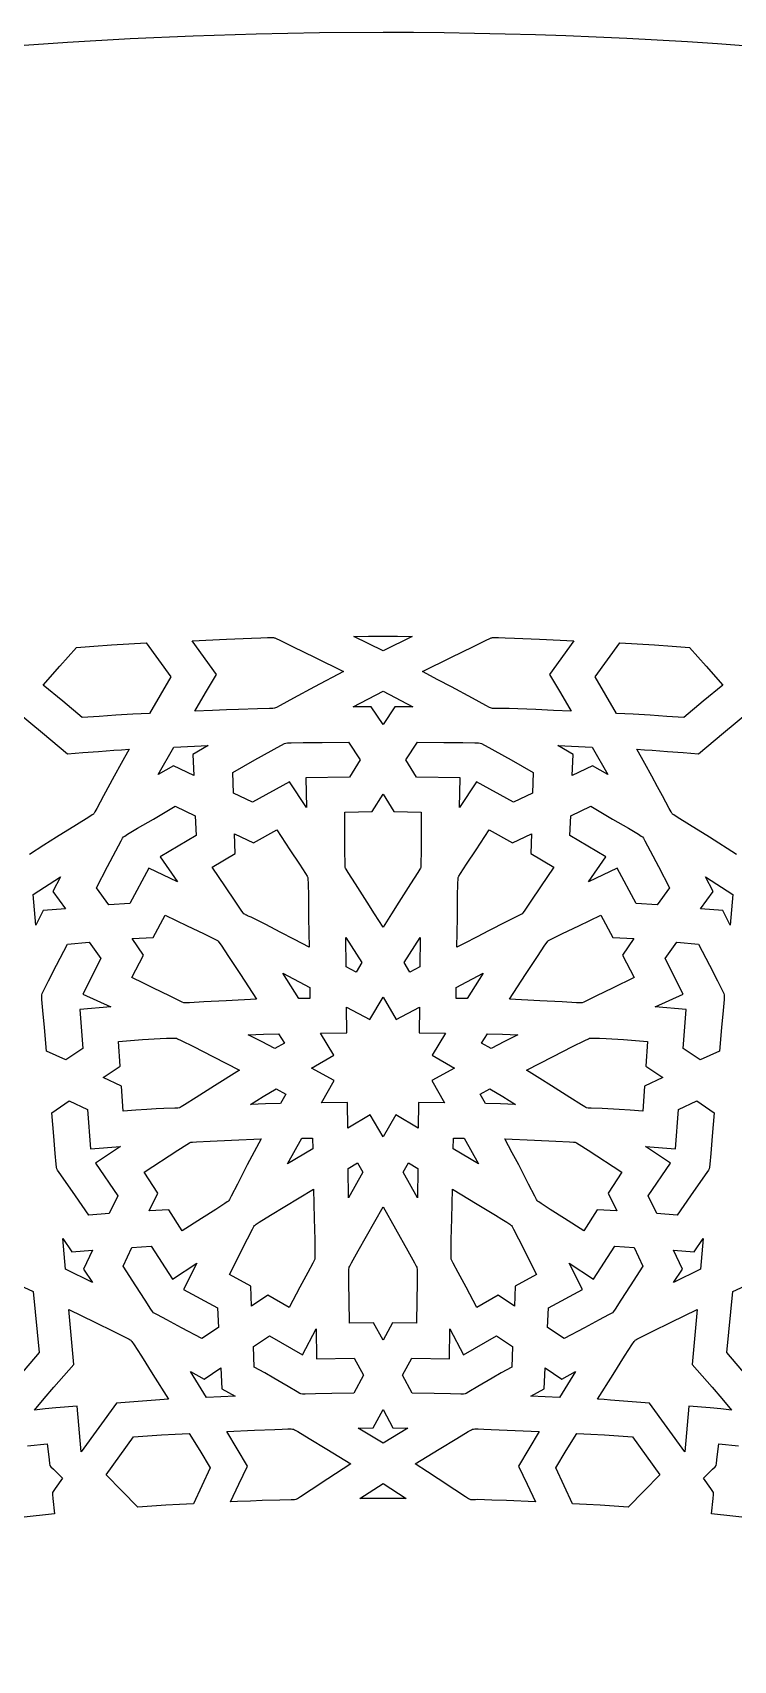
# Model space of a CAD drawing. Extents: x 2600 to 3740, y -1616 to -476.
# Drawn here: x 3129.1 to 3210.4, y -664.8 to -476 of the extents above; entities that cross this region are included whole.
import ezdxf

# ---------------------------------------------------------------- set-up
doc = ezdxf.new("R2010")
doc.units = 0
doc.layers.add('LAYER_1', color=18, linetype='CONTINUOUS')
doc.layers.add('LAYER_2', color=174, linetype='CONTINUOUS')

msp = doc.modelspace()

# ---------------------------------------------------------------- linework, layer by layer
at = {"layer": 'LAYER_1'}
for points in [[(3142.692893341171, -554.9213136003614), (3140.738328027412, -555.0216580175684), (3138.784584679768, -555.1379536388936), (3136.831807243484, -555.2696017263041), (3134.880139663803, -555.4160035417676), (3132.613264055531, -553.520824190308), (3130.339791610824, -551.6335633562207), (3132.275294893921, -549.4472542212787), (3134.218251541244, -547.2675660417676), (3136.235825382987, -547.1161290308788), (3138.254542844954, -546.9798797839156), (3140.274259666968, -546.8595134608004), (3142.294831588852, -546.7557252214551), (3145.158191040146, -550.6734498308301)], [(3147.942551925766, -554.6737550066114), (3149.193914665555, -552.5468981259876), (3150.451722457992, -550.4238465593457), (3147.631575897323, -546.5040772722364), (3151.613816215148, -546.3197374072556), (3154.528072163774, -546.1960985450955), (3155.583840404109, -546.1587216299378), (3156.371573837511, -546.1385355333223), (3156.890926225769, -546.1362121111952), (3157.049851328529, -546.1419588580477), (3157.141551330673, -546.152423219502), (3157.223898380814, -546.179625560636), (3157.361883145053, -546.2369385084694), (3157.805043761814, -546.4409938664753), (3159.362074970388, -547.2005059275288), (3161.817092092221, -548.4165216785141), (3165.174542263137, -550.0746033952832), (3161.833226123912, -551.8585337713666), (3159.395825355754, -553.1772670108014), (3157.852836203863, -554.0079847876921), (3157.413776060642, -554.2332071508408), (3157.276834860621, -554.2970363238935), (3157.194754913437, -554.3278687761426), (3157.005668862728, -554.347089709004), (3156.612882476004, -554.3620306921106), (3155.217602196387, -554.3944323471012), (3153.011701078334, -554.4557928171985), (3151.605638643566, -554.5069323191883), (3149.997966125595, -554.5768311784864)], [(3169.764922623277, -547.6596253679395), (3166.394078090774, -546.0066407487989), (3168.079398383524, -545.9867307767471), (3169.76487548648, -545.9800941193964), (3171.450352589437, -545.9867307767471), (3173.135672882187, -546.0066407487989)], [(3174.355211094009, -550.0746033952832), (3177.712682130799, -548.4165657141779), (3180.167696253665, -547.2005450414184), (3181.724715052982, -546.441008501646), (3182.167870453301, -546.2369427580804), (3182.305853646851, -546.1796266887566), (3182.388200119125, -546.152423219502), (3182.479900578287, -546.1419589500892), (3182.638826463039, -546.1362125313276), (3183.15818140002, -546.1385371049373), (3183.945918711496, -546.1587246586913), (3185.001692178892, -546.1961029109499), (3187.915962707145, -546.3197423844222), (3191.89822323619, -546.5040772722364), (3189.078030899154, -550.4238160417676), (3190.335872673264, -552.5468769145906), (3191.587249115097, -554.6737550066114), (3189.531996530928, -554.5738035512564), (3187.476523278806, -554.4766599396642), (3185.420542888677, -554.3956435124244), (3184.392272994968, -554.3653452868709), (3183.363768890487, -554.344073610127), (3183.105043817569, -554.3513927765464), (3182.84528915652, -554.3662921947864), (3182.715990969305, -554.3694780131373), (3182.587593671689, -554.3660311122007), (3182.460483359215, -554.3531088978962), (3182.335046127426, -554.3278687761426), (3182.252965550775, -554.2970369119082), (3182.116023295834, -554.233208423524), (3181.676959862419, -554.0079875696272), (3180.133960080861, -553.1772723205613), (3177.696544564232, -551.8585389540713), (3176.139461461977, -551.0232954533942)], [(3204.649613693344, -555.4159730241895), (3202.697932407153, -555.2696096650434), (3200.745143518294, -555.1379739805526), (3198.791390330363, -555.0216653325286), (3196.836816146957, -554.9212830827832), (3195.607440338275, -552.7954505634802), (3194.371514633285, -550.673419313252), (3197.234919860946, -546.755694703877), (3199.255500244337, -546.8595275160276), (3201.275226551255, -546.9799112050241), (3203.293955492176, -547.1161468485253), (3205.311543777572, -547.2675355241895), (3207.254441046141, -549.4472578117368), (3209.189961746322, -551.6335328386426), (3206.91650177011, -553.5208085536268)], [(3171.12826593219, -554.1512940691114), (3169.764924228426, -556.2331116960645), (3168.401489689933, -554.1512940691114), (3166.295979812729, -554.1844666765332), (3169.764923500452, -552.344806032002), (3173.233775928604, -554.1844666765332)], [(3147.722338989364, -559.685138063252), (3147.832309082138, -562.1111024187207), (3145.450312927353, -561.0078309343457), (3143.702212646591, -562.029864625752), (3145.519315078842, -558.8494141862989), (3149.486388519394, -558.6623719499707)], [(3165.864900663482, -562.3047364519239), (3160.822173431503, -562.3842042253614), (3160.886074379074, -565.8395264909864), (3158.926151588546, -562.8771241472364), (3154.635033920395, -565.2313416765332), (3152.424588516342, -564.1914246843457), (3152.338300064193, -561.7941163347364), (3154.901580963969, -560.3197371287143), (3156.787667070052, -559.2594961478342), (3157.475148497027, -558.8832492289282), (3157.99139493146, -558.6088229508347), (3158.33576094198, -558.4356460083962), (3158.507601097213, -558.3631470964551), (3158.698235856034, -558.3435943730749), (3159.094308094727, -558.329580017262), (3160.501659228544, -558.310090486535), (3162.727442932285, -558.2885266606704), (3165.769447639572, -558.2487366960645), (3167.114983633148, -560.3051331804395)], [(3184.894683197128, -565.2313111589551), (3180.603563621627, -562.8771241472364), (3178.643733337509, -565.8395264909864), (3178.707632377731, -562.3842042253614), (3173.664859369384, -562.3047364519239), (3172.414820745575, -560.3051331804395), (3173.760355785476, -558.2487061784864), (3176.802340747222, -558.2885578251025), (3179.028110648012, -558.3101259122368), (3180.435453428242, -558.329594361988), (3180.83152337952, -558.343598698501), (3181.022157028305, -558.3631470964551), (3181.193994982676, -558.4356491132808), (3181.538355897476, -558.6088333822419), (3182.054596154258, -558.8832681091656), (3182.74207213458, -559.2595214998784), (3184.628156792057, -560.3197570959791), (3187.191460922348, -561.7940858171582), (3187.105172470199, -564.1914246843457)], [(3194.07944615184, -561.0078309343457), (3191.697449997055, -562.1110719011426), (3191.807420089828, -559.6851075456739), (3190.043324783432, -558.6623414323926), (3194.010444000351, -558.8494141862989), (3195.827592208969, -562.029864625752)], [(3169.764928629435, -579.7399476335645), (3168.793246884125, -578.1849610344384), (3167.93646718536, -576.8295919292898), (3166.580885974077, -574.7110545849038), (3165.724729088818, -573.3710323683638), (3165.492229797584, -572.9888071730227), (3165.426326569914, -572.8689135330819), (3165.394540622818, -572.796222047627), (3165.37603529786, -572.6280768891062), (3165.364843228279, -572.2778603489596), (3165.356107256724, -571.0324566395938), (3165.351749511107, -569.0624979511391), (3165.335186794387, -566.3704713152051), (3168.497015669929, -566.3206666277051), (3169.764925737816, -564.2950928972364), (3171.032746747123, -566.3206666277051), (3174.194620445358, -566.3704713152051), (3174.178059131296, -569.0624979481106), (3174.173702416123, -571.032456631518), (3174.164967092925, -572.2778603398743), (3174.153775201155, -572.6280768829231), (3174.135269954788, -572.796222047627), (3174.103482498451, -572.8689123136803), (3174.037575084982, -572.9888028718858), (3173.805062192586, -573.3710180524022), (3172.948876787569, -574.711016983397), (3171.593302634823, -576.8295498429912), (3170.736553807767, -578.1849324342568)], [(3143.90605099498, -571.5632508562207), (3145.928046539413, -574.4641602800489), (3142.609250381576, -572.8907349870801), (3140.389046981918, -576.9586060808301), (3137.946177795517, -577.1467164323926), (3136.518262222397, -575.1753114030957), (3137.821854466283, -572.688218733948), (3138.774813820382, -570.8678296636283), (3139.386203346253, -569.721612981597), (3139.566641630339, -569.4036532828959), (3139.665086105453, -569.2570374773145), (3139.812573054115, -569.1479843204979), (3140.134114988111, -568.9458976407227), (3141.294723992695, -568.2571877909033), (3143.137633480386, -567.1800360850708), (3145.653563812362, -565.7035706804395), (3147.984269455063, -566.7943604753614), (3148.088069275009, -569.0778992937207)], [(3201.583590820419, -577.1467164323926), (3199.140763595688, -576.9586060808301), (3196.920516327011, -572.890704469502), (3193.601720169174, -574.4641602800489), (3195.62366993724, -571.5632508562207), (3191.441693618881, -569.0778687761426), (3191.545493438827, -566.7943299577832), (3193.876242950546, -565.7035706804395), (3196.392154679259, -567.1800247906232), (3198.235050803419, -568.2571675909314), (3199.395651937452, -568.9458710058179), (3199.71719207518, -569.1479554201197), (3199.864678695785, -569.2570069597364), (3199.963123806379, -569.4036221592544), (3200.143562388752, -569.7215815734768), (3200.75495181087, -570.8677983544572), (3201.70791064621, -572.6881879195225), (3203.011502578842, -575.1752808855176)], [(3149.9676850587, -572.7639649675489), (3152.616935089218, -571.1922486589551), (3152.533347442733, -568.878009157002), (3154.751149490463, -569.9325745866895), (3157.432640388595, -568.4431336687207), (3158.955980992631, -570.7420317605827), (3160.071935359538, -572.4234780744102), (3160.769107795783, -573.4919875979907), (3160.957089635679, -573.7978019971218), (3161.036102607834, -573.9520753191114), (3161.049743136326, -574.0291930140106), (3161.061296878361, -574.1637274999805), (3161.079443073766, -574.6048404392304), (3161.104983804833, -576.173797345665), (3161.133509932273, -578.6556435439986), (3161.185806587326, -582.0470765398145), (3159.513443594356, -581.166896420508), (3157.840674168369, -580.2873456964326), (3156.162148398226, -579.419153008794), (3155.319055036864, -578.9926686290156), (3154.472516372787, -578.5730469987989), (3154.254949298183, -578.479671950751), (3154.032882866665, -578.3932352208587), (3153.924201497637, -578.3464811763972), (3153.81924221607, -578.2940966528859), (3153.719620664194, -578.2336266307952), (3153.626952484237, -578.1626160905957), (3153.518322804999, -578.0294808996807), (3153.314108822919, -577.7381977270942), (3152.610794413657, -576.6879427148406), (3151.500742183302, -575.0253616097029)], [(3178.344007804977, -582.0470765398145), (3178.396304932045, -578.6556438890625), (3178.424831528903, -576.1737982323375), (3178.450371304997, -574.6048414241752), (3178.468516044459, -574.1637281678475), (3178.480068736154, -574.0291933967919), (3178.493707969772, -573.9520753191114), (3178.572711015634, -573.7977961031556), (3178.760672211899, -573.491968433357), (3179.457798179474, -572.4234283597209), (3180.57374412017, -570.7419763531824), (3182.097168281662, -568.4431336687207), (3184.778570488083, -569.9325745866895), (3186.996417358505, -568.8779786394239), (3186.912829712021, -571.192218141377), (3189.56203587352, -572.7639649675489), (3188.029104693954, -575.0254345327161), (3186.919056769702, -576.6880091179444), (3186.215693461903, -577.7382244087366), (3186.011456464531, -578.029489720439), (3185.902816131698, -578.1626160905957), (3185.733202511661, -578.2671916017794), (3185.368163993358, -578.4589594321836), (3184.059215036047, -579.1161959335841), (3181.990774807943, -580.1585733606585), (3180.676372201149, -580.8317673481548), (3179.177648857223, -581.6103394792676)], [(3130.348077133285, -577.8012269304395), (3129.485268905746, -579.4998658464551), (3129.178159072982, -575.943438844502), (3132.353631332504, -573.9031251237989), (3131.474728897201, -575.6030457780957), (3132.942746475326, -577.5970643327832)], [(3209.18169148265, -577.8011964128614), (3206.587022140609, -577.5970338152051), (3208.054993942367, -575.6030152605176), (3207.176137283432, -573.9030946062207), (3210.351651504623, -575.943438844502), (3210.044545486557, -579.4998658464551)], [(3140.634909942733, -585.556475953877), (3142.003787353622, -582.9809144304395), (3140.654803588974, -581.0368226335645), (3143.112500503647, -580.9209168718457), (3144.51130993663, -578.3491395280957), (3147.060037966617, -579.5650987006384), (3148.926697501528, -580.4512641515352), (3150.10337060186, -581.0189188654193), (3150.430487882963, -581.1868306286794), (3150.582139328109, -581.2793458269239), (3150.635572818033, -581.3376737469368), (3150.71891261754, -581.4455802021815), (3150.975816403186, -581.8095843367337), (3151.854057526191, -583.126546830666), (3153.224946823258, -585.2215232026101), (3155.096568420517, -588.0858033464551), (3151.55709560201, -588.2626193198637), (3148.967792832235, -588.4012144958194), (3147.330227462162, -588.4817363602765), (3146.868836099191, -588.4940158900539), (3146.727573962728, -588.4920746199679), (3146.645966842758, -588.4843323991895), (3146.481665686807, -588.4205555815089), (3146.151728104684, -588.265006347422), (3144.990741681949, -587.6894467554223), (3143.154603614613, -586.7793658739781), (3141.980726476737, -586.2056650280855)], [(3184.433163955795, -588.085772828877), (3186.304864326968, -585.2215331865855), (3187.675756574381, -583.1265501987131), (3188.553969322347, -581.8095641460397), (3188.810861079133, -581.4455513081466), (3188.89419783737, -581.3376429204161), (3188.947631195175, -581.2793153093457), (3189.099286872757, -581.1868096171848), (3189.426410997938, -581.0189163110158), (3190.603094846027, -580.4513020302741), (3192.469743249305, -579.5651428143611), (3195.018416717636, -578.3491090105176), (3196.417311981308, -580.9209168718457), (3198.874923065292, -581.0368226335645), (3197.525983169662, -582.9809144304395), (3198.894864395248, -585.5564454362989), (3196.375166681309, -586.7793763682384), (3194.539014286051, -587.6894634286982), (3193.378012229969, -588.265013233681), (3193.048069148022, -588.4205574828693), (3192.883765533554, -588.4843323991895), (3192.802158455924, -588.492074320661), (3192.660896382392, -588.4940144091311), (3192.199505184574, -588.4817304416831), (3190.56194014453, -588.4011954115515), (3187.972637404559, -588.2625889826609)], [(3134.582448318588, -589.2555726335645), (3134.933560684311, -593.813311891377), (3132.984978988754, -595.1130250261426), (3130.744759872543, -594.0862305925489), (3130.501241760602, -591.3623598979414), (3130.315343807396, -589.3698790798996), (3130.203749185531, -588.1096356026551), (3130.18102911529, -587.7543676994042), (3130.183141067611, -587.5824769304395), (3130.244705542548, -587.419640448622), (3130.397621888545, -587.0932166060494), (3130.971810295252, -585.9480824082975), (3131.894306490786, -584.1440254764995), (3133.153710678207, -581.6779969499707), (3135.69434483348, -581.4780762956739), (3137.044473007309, -583.3574708269239), (3134.933839157211, -587.4945557878614), (3138.1825993806, -588.9723084734082)], [(3166.643923833954, -584.9308656023145), (3165.501023605453, -584.324298219502), (3165.469510868179, -580.9126466081739), (3167.294714286911, -583.838946657002)], [(3172.885892227279, -584.9308656023145), (3172.235057905304, -583.838946657002), (3174.060303524124, -580.9126466081739), (3174.028792217361, -584.324298219502)], [(3206.544759109604, -595.1129945085645), (3204.59621556102, -593.8132813737989), (3204.947327926742, -589.2555726335645), (3201.34717686473, -588.9722779558301), (3204.595933273422, -587.4945557878614), (3202.485345199691, -583.3574708269239), (3203.835381820785, -581.4780457780957), (3206.376061752426, -581.6779664323926), (3207.635469494758, -584.144006041177), (3208.557965741526, -585.948072445876), (3209.132152396393, -587.0932134683451), (3209.285067721758, -587.4196394055732), (3209.346631363022, -587.5824769304395), (3209.348742801508, -587.7543669997478), (3209.326022710713, -588.1096332913), (3209.214429107121, -589.3698708530815), (3209.02853288392, -591.3623422396747), (3208.785016372787, -594.0862000749707)], [(3159.990784957992, -588.0026124284864), (3158.133904770004, -585.0768311784864), (3161.272473648178, -586.7334473894239), (3161.295564964401, -587.9820740984082)], [(3179.538989379989, -588.0026124284864), (3178.234252288925, -587.9820740984082), (3178.257342651474, -586.7334473894239), (3181.395868614303, -585.0768311784864)], [(3175.422822788345, -597.5257447527051), (3176.897429779159, -600.1157410905957), (3173.883375003921, -600.0682557390332), (3173.856004074203, -603.0316651628614), (3171.268158510315, -601.5090211198926), (3169.764933181215, -604.052081422627), (3168.261665299522, -601.5090211198926), (3165.67382033168, -603.0316651628614), (3165.64644797145, -600.0682557390332), (3162.632393196212, -600.1157410905957), (3164.106957271682, -597.5257447527051), (3161.4543622285, -596.0856812761426), (3164.069568470108, -594.5624879167676), (3162.502884700882, -592.020587282002), (3165.571666076767, -591.9722169206739), (3165.544293716537, -589.0088074968457), (3168.224252417671, -590.4484437273145), (3169.764930149207, -587.8574097917676), (3171.305566266166, -590.4484437273145), (3173.985524490463, -589.0088074968457), (3173.958153083908, -591.9722169206739), (3177.026934459793, -592.0205567644239), (3175.460209682571, -594.5624879167676), (3178.075416877853, -596.0856812761426)], [(3139.630099609481, -601.0519288347364), (3139.434760406601, -598.1679871843457), (3137.304536178695, -597.172931032002), (3139.278088882553, -595.8549683855176), (3139.082749679672, -592.9710572527051), (3141.862779187389, -592.7655187397035), (3143.898656853371, -592.6390990378342), (3144.636624387011, -592.6028740352375), (3145.187456729775, -592.5832070884198), (3145.550788138185, -592.5790243150467), (3145.726252868759, -592.5892518327832), (3145.80247906558, -592.6142381091915), (3145.929924162253, -592.667806440547), (3146.338738135294, -592.8597976713182), (3147.77393076113, -593.5769572276316), (3150.036104028489, -594.7264649532201), (3153.129531219589, -596.2940552995801), (3150.209117390858, -598.1319369411344), (3148.08051769037, -599.4897761692), (3146.732813895575, -600.3454809756394), (3146.348386018264, -600.578129218206), (3146.227930994335, -600.6444441426311), (3146.15508778392, -600.6769593523145), (3145.984323645926, -600.6985871097297), (3145.628211203924, -600.7175641278261), (3144.362146939452, -600.7672922406357), (3143.453297882756, -600.8079064826354), (3142.361306053604, -600.86559627989), (3141.086722834882, -600.9452932060425)], [(3157.225799873459, -593.8098023698926), (3155.678332560842, -592.9927100591444), (3154.120271995651, -592.1960633562207), (3155.002761156713, -592.159799414992), (3155.885615931958, -592.13269517963), (3157.651830032455, -592.097003297627), (3158.325711563217, -593.1678956316114)], [(3182.30397827922, -593.8098023698926), (3181.204022720443, -593.1678956316114), (3181.877947166549, -592.097003297627), (3183.64416198389, -592.1326799789074), (3184.52701684874, -592.1597823141791), (3185.409505203354, -592.1960633562207), (3183.851438864754, -592.9926976095951)], [(3200.095021560775, -598.1679871843457), (3199.899682357895, -601.0518983171582), (3198.443065791572, -600.9452976167865), (3197.168489546799, -600.8656168993721), (3195.167662115788, -600.7673065989679), (3193.901608252637, -600.7175497870536), (3193.54549896769, -600.6985609302512), (3193.374736145126, -600.6769288347364), (3193.301891949966, -600.644415339791), (3193.181434511746, -600.5781043286146), (3192.796998827836, -600.3454684276694), (3191.449276682104, -599.4897918021154), (3189.320672455293, -598.1319576796883), (3187.960134170031, -597.2716249076517), (3186.40028889476, -596.294024782002), (3189.49374262583, -594.7264998465648), (3191.755913118131, -593.5769961476796), (3193.191091086453, -592.8598135286509), (3193.599898722495, -592.6678113251153), (3193.727341851952, -592.6142395225231), (3193.80356724559, -592.5892518327832), (3193.97903088386, -592.579022306933), (3194.342360178693, -592.5832003014362), (3194.893189303973, -592.6028608259228), (3195.631152433583, -592.6390788900217), (3197.667017401332, -592.7654876755737), (3200.447028473007, -592.971026735127), (3200.251689270126, -595.8549683855176), (3202.225201919662, -597.1729005144239)], [(3157.867848709213, -600.1908143327832), (3156.133132264879, -600.22585007361), (3155.266022126886, -600.2524774578999), (3154.399271324264, -600.2881043718457), (3155.871581769532, -599.3807680759127), (3157.355673149215, -598.4927857683301), (3158.47557480632, -599.0997193620801)], [(3181.661932304489, -600.1907838152051), (3181.054164245712, -599.0997193620801), (3182.174107864486, -598.4927857683301), (3183.65819946472, -599.3807684967334), (3185.130510643112, -600.2881043718457), (3184.263760238738, -600.2524612980483), (3183.396649702765, -600.225834860242)], [(3136.423890426742, -607.1071046159864), (3138.990933731186, -610.8761475847364), (3138.002139404403, -612.9395936296582), (3135.633591964828, -613.1259034441114), (3134.080315538257, -610.8723217606736), (3132.932008371345, -609.2315235977442), (3132.207198270034, -608.1931811661038), (3132.009394558336, -607.896703415386), (3131.924413040268, -607.7469666765332), (3131.893605806513, -607.5777099881702), (3131.855433740297, -607.2236797900288), (3131.749213280053, -605.9630123384229), (3131.590187998683, -603.9683912697394), (3131.362794235336, -601.243243532002), (3133.374028518783, -599.8819459245801), (3135.476640060531, -600.8629029558301), (3135.827752426254, -605.4206422136426), (3139.300477340805, -605.1474183366895)], [(3203.896195724594, -613.1259034441114), (3201.527608230697, -612.9395631120801), (3200.538894012558, -610.8761475847364), (3203.105893447982, -607.1070740984082), (3200.22930653392, -605.1474183366895), (3203.702031448471, -605.4206116960645), (3204.053139999496, -600.8629029558301), (3206.155709579574, -599.881915407002), (3208.166989639389, -601.2432130144239), (3207.939595236172, -603.9683734838927), (3207.780570130839, -605.9630039267033), (3207.674350078549, -607.2236773289017), (3207.636178120781, -607.5777091979104), (3207.605370834457, -607.7469666765332), (3207.520389434146, -607.8967034345796), (3207.322586070787, -608.1931812853368), (3206.597777101924, -609.2315239869331), (3205.449471221862, -610.872322225224)], [(3158.691983535873, -607.1903870866895), (3160.33669312297, -604.2094300554395), (3161.595298126327, -604.1895936296582), (3161.618386581527, -605.438067750752)], [(3177.911439254867, -605.438067750752), (3177.934527710067, -604.1895936296582), (3179.193090751754, -604.2094300554395), (3180.8378022462, -607.1903870866895)], [(3146.488465622055, -614.9586671159864), (3144.923926666366, -612.5266297624707), (3142.633265808212, -612.6346619890332), (3143.658627822982, -610.5786011980176), (3142.064620330917, -608.1528504655957), (3145.96480139349, -605.6049596086988), (3147.013341532815, -604.9344416223735), (3147.313350248888, -604.7534969861148), (3147.464280441391, -604.6767457292676), (3147.541826811143, -604.661519177868), (3147.677218844403, -604.6465469722564), (3148.121320357917, -604.6161414009762), (3149.701256368236, -604.5449162362393), (3152.200575775912, -604.4434830763173), (3155.615765884506, -604.2922547624707), (3154.026436620416, -607.3057606902174), (3152.881293963311, -609.52004394731), (3152.156775862384, -610.9199244943072), (3151.944887879611, -611.3097199891946), (3151.875248105493, -611.4262513835786), (3151.82932026683, -611.4902222917676), (3151.69731866748, -611.5938696302202), (3151.409380525331, -611.7882028893627), (3150.371507566094, -612.4560743366658), (3148.727327296031, -613.5081309675745)], [(3195.871157959091, -610.5785706804395), (3196.896481826889, -612.6346619890332), (3194.605902984726, -612.5265992448926), (3193.041282013046, -614.9586365984082), (3190.802436208479, -613.5081161901071), (3189.158270024937, -612.456067613321), (3188.120406664674, -611.7881999524184), (3187.832470793975, -611.5938680542884), (3187.70046932994, -611.4902222917676), (3187.654542117368, -611.4262511214423), (3187.584905821126, -611.3097176817846), (3187.373030499731, -610.9199143052988), (3186.648540595987, -609.5200137394368), (3185.503391972291, -607.305725567416), (3184.765693250954, -605.8979376832317), (3183.913976982223, -604.2922547624707), (3187.329166403969, -604.4434740469449), (3189.828485332361, -604.5448979198808), (3191.408421208044, -604.6161153264165), (3191.852522826322, -604.6465181501397), (3191.98791496248, -604.6614893625524), (3192.065461471664, -604.6767152116895), (3192.216393032373, -604.7534657937542), (3192.516404396226, -604.9344098635058), (3193.564953462346, -605.604927210682), (3197.465165451156, -608.1528199480176)], [(3165.748603180038, -611.1278260515332), (3165.717090442764, -607.7161744402051), (3166.793836668121, -607.074786500752), (3167.424653366195, -608.1463502214551)], [(3172.105132654297, -608.1463502214551), (3172.735989645111, -607.0747559831739), (3173.812736347305, -607.716143922627), (3173.781225040542, -611.1278260515332)], [(3158.863077476608, -623.8297608659864), (3156.406763389694, -622.4244569109082), (3154.512508705246, -623.6729920671582), (3154.428920105087, -621.3587525652051), (3151.94516880809, -620.0291016862989), (3154.045089261336, -615.8745315543244), (3154.614418531064, -614.7688638552213), (3154.782531625205, -614.4618151258844), (3154.874317482101, -614.3197205827832), (3154.932895395962, -614.2688139120839), (3155.041125771315, -614.1901730157145), (3155.406080667038, -613.9492942521811), (3156.726724362341, -613.1303887854458), (3161.705005958664, -610.121905641377), (3161.777344939801, -613.5127381446422), (3161.839275212036, -615.9935954698201), (3161.871496852459, -617.5623505565576), (3161.87043570983, -618.004025054151), (3161.864556683271, -618.1390702178908), (3161.854709938156, -618.216876344502), (3161.788812433755, -618.371029417938), (3161.630183360266, -618.6796215783736), (3161.044161328031, -619.764077838673), (3160.115505485471, -621.4781544822579)], [(3185.100873306381, -621.358722047627), (3185.017285659897, -623.6729615495801), (3183.122990921127, -622.4244569109082), (3180.666755989181, -623.8297303484082), (3179.414247947653, -621.4781783078704), (3178.485599274714, -619.7641066740408), (3177.899620366785, -618.6796333764183), (3177.74101032358, -618.3710329566532), (3177.675121620285, -618.216876344502), (3177.665275657245, -618.1390700176654), (3177.659397121904, -618.0040247043369), (3177.658336221814, -617.5623500389561), (3177.690556316487, -615.9935949985638), (3177.752484104258, -613.5127379553594), (3177.82482178508, -610.121905641377), (3180.700983356781, -611.8566813996874), (3182.80308213983, -613.1303772395613), (3183.561543983633, -613.596288269677), (3184.123713327901, -613.9492910156946), (3184.488664571843, -614.1901727094511), (3184.596894155945, -614.2688141716803), (3184.655472114669, -614.3197205827832), (3184.74726909951, -614.4618086652188), (3184.915407570208, -614.7688433350386), (3185.484792758054, -615.8744790080646), (3187.584582641708, -620.0291016862989)], [(3170.876001313316, -625.623614625752), (3169.764937592105, -627.6117127702832), (3168.653794363128, -625.623614625752), (3165.88290198146, -625.6672852800489), (3165.850421605548, -622.9755933719105), (3165.819533674992, -621.0061925683449), (3165.805491559772, -619.7609004375258), (3165.809554361032, -619.4103631144505), (3165.823548629867, -619.241534547627), (3165.85093925352, -619.1679968833955), (3165.908303926356, -619.0455255671775), (3166.112285778078, -618.6535960098709), (3166.87257201524, -617.2804874133949), (3169.764934700486, -612.1668580339551), (3172.657211611565, -617.2805206092474), (3173.417526950232, -618.6536086306188), (3173.621522388518, -619.0455293487393), (3173.678891243422, -619.1679979501586), (3173.70628340541, -619.241534547627), (3173.720277776203, -619.4103631088466), (3173.724340806774, -619.7609004298517), (3173.710299423631, -621.0061925632668), (3173.679412408736, -622.9755933719675), (3173.64693291484, -625.6672852800489)], [(3135.038506820785, -619.3797791765332), (3136.080533340561, -620.9285767839551), (3132.929574325668, -619.3861268327832), (3132.622464492904, -615.8296998308301), (3133.680241897689, -617.3770936296582), (3136.055569961654, -617.190265016377)], [(3148.75328762828, -627.4435303972364), (3146.405175848246, -626.1882090058467), (3144.681637562549, -625.2799905631176), (3143.593026329982, -624.7034581141081), (3143.290053845743, -624.5347563388291), (3143.149695709335, -624.443194703877), (3143.044826863431, -624.3094613383786), (3142.847784650749, -624.0181294022466), (3142.169099743826, -622.9690931542542), (3141.097480226122, -621.3089326322452), (3139.616765335189, -619.0504945085645), (3140.643357589828, -616.8859437273145), (3142.879157379257, -616.7138245866895), (3145.345704391586, -620.5606568620801), (3148.164355590927, -618.6977418230176), (3146.642588928329, -621.7657960222364), (3150.578635528671, -623.8683045671582), (3150.682437255966, -626.1518128679395)], [(3190.776549652206, -627.4434998796582), (3188.847359970199, -626.1518128679395), (3188.951159790146, -623.8682740495801), (3192.887164428817, -621.7657960222364), (3191.365435913192, -618.6977418230176), (3194.184089019882, -620.5606568620801), (3196.650672271835, -616.7138245866895), (3198.886433914291, -616.8859437273145), (3199.91302616893, -619.0504639909864), (3198.432310981219, -621.3089136786698), (3197.360693035855, -622.9690838235767), (3196.682010017165, -624.0181267304112), (3196.484968381677, -624.3094605647711), (3196.380099609481, -624.443194703877), (3196.239744695506, -624.5347594794047), (3195.936779740177, -624.7034693028686), (3194.84818902778, -625.2800187814154), (3193.124666116914, -626.1882325151383)], [(3203.449258163559, -620.928546266377), (3204.491246536361, -619.3797791765332), (3203.474221542465, -617.1902344987989), (3205.84954960643, -617.3770936296582), (3206.907365158188, -615.8296998308301), (3206.600259140121, -619.3861268327832)], [(3125.009766891586, -620.1326783464551), (3125.046674087631, -620.1056397722364), (3129.199681594955, -621.9984620378614), (3129.875710800277, -629.0637391374707), (3128.143001996703, -631.1099877965397), (3126.41778309642, -633.1625550554395), (3126.375924423324, -633.1308778093457), (3126.341531112777, -633.170977907002), (3124.229437975785, -631.5422127905105), (3122.111325576889, -629.9212830827832), (3121.303700759994, -622.870440797627), (3124.968011215316, -620.114337282002)], [(3213.188771560775, -633.1710084245801), (3213.154145553695, -633.1308778093457), (3213.111977890121, -633.1625245378614), (3211.386778046147, -631.1099572934531), (3209.654088333236, -629.0637086198926), (3210.330113723861, -621.9984315202832), (3214.483079269516, -620.1056092546582), (3214.520306900131, -620.1326783464551), (3214.562302902328, -620.1143677995801), (3218.226685836898, -622.8705018327832), (3217.419057205307, -629.9213136003614), (3215.300915709287, -631.5422576811754)], [(3138.847422912704, -634.9297364519239), (3136.795609246926, -637.7492788567715), (3134.759763076889, -640.5803712175489), (3134.302682235824, -635.287188844502), (3131.81321197033, -635.4893573291347), (3130.569581158452, -635.6026712229252), (3129.32745106517, -635.7307618425489), (3130.452437664419, -634.399811541541), (3131.588942904958, -633.0786162271447), (3133.885548904525, -630.4566529558301), (3133.332604721176, -624.0533631609082), (3136.345145972803, -625.5350113048273), (3138.550563643976, -626.6170068401514), (3139.939991584583, -627.3110861755022), (3140.325938734015, -627.516324895882), (3140.44123573593, -627.5841358540946), (3140.504563644516, -627.628985719502), (3140.557058649658, -627.6877457904786), (3140.638866789063, -627.7961370355464), (3140.890507566147, -628.161542549384), (3141.259656166727, -628.7246612638717), (3141.746482781763, -629.4849521818667), (3143.073850819046, -631.5948866398077), (3144.873973205673, -634.4870179460645), (3143.365884963183, -634.5740227864131), (3141.859211574029, -634.684742699081), (3140.353281427455, -634.8072798617054)], [(3205.227158859359, -635.287188844502), (3204.770078018295, -640.5803406999707), (3202.734180748615, -637.7492996189211), (3200.682416275131, -634.9297364519239), (3199.176557291605, -634.8072786271537), (3197.670627331366, -634.6847316898594), (3196.163954269767, -634.5739998777381), (3195.410129037006, -634.5267847178975), (3194.655865982162, -634.4869874284864), (3196.455969332528, -631.5948658040438), (3197.783309847254, -629.4849296969057), (3198.270123037935, -628.7246359910275), (3198.639260315726, -628.1615143989172), (3198.890893279299, -627.7961068320558), (3198.97269926784, -627.6877151554311), (3199.025193527328, -627.6289552019239), (3199.088522625762, -627.5841060941432), (3199.203822022641, -627.516297280546), (3199.589776953371, -627.3110657349298), (3200.97922805416, -626.6170033632038), (3203.184670695854, -625.5350112711894), (3206.197228744613, -624.0533326433301), (3205.644288375961, -630.456622438252), (3206.795578866254, -631.7649564113544), (3207.940853486937, -633.0786065494697), (3209.077361428902, -634.3997918536556), (3210.202351883041, -635.7307313249707), (3208.960228208018, -635.6026765779227), (3207.716606842096, -635.4893724337645)], [(3166.388197973358, -633.7742188737989), (3163.817259837506, -633.8225360405816), (3161.93613169636, -633.8651574930238), (3160.746715922019, -633.8864871871231), (3160.411994663681, -633.8842938610435), (3160.250914886581, -633.870929078877), (3160.10211378501, -633.8000826843859), (3159.805781943512, -633.6301734200738), (3158.762718480712, -633.0089646579061), (3158.012083079404, -632.56556434801), (3157.10610937815, -632.0388995442122), (3156.042845486948, -631.4329198404923), (3154.820339515793, -630.7515748308301), (3154.734051063644, -628.3542359636426), (3156.582974746811, -627.122882203877), (3160.417564705001, -629.347735719502), (3162.004738643753, -626.329425172627), (3162.068639591324, -629.7847779558301), (3166.408504560577, -629.716388063252), (3167.504448965179, -631.679034547627)], [(3173.14164073764, -633.7742188737989), (3172.025389030563, -631.679034547627), (3173.121293380844, -629.716388063252), (3177.461197212326, -629.7847779558301), (3177.525096729385, -626.329425172627), (3179.112193420517, -629.347735719502), (3182.946782425033, -627.1228516862989), (3184.795746162521, -628.3542359636426), (3184.709458664047, -630.751544313252), (3183.486967119142, -631.4329217382844), (3182.423710212123, -632.038919489673), (3180.76709952853, -633.008989987761), (3179.724025046835, -633.6301838400007), (3179.42768839219, -633.8000857840789), (3179.278885200607, -633.870929078877), (3179.117806437413, -633.8842937494434), (3178.783087286195, -633.8864869894749), (3177.593678998774, -633.8651572126026), (3175.712562696528, -633.822535817598)], [(3149.273862197982, -634.2794373796582), (3147.431388214218, -631.2715943620801), (3149.016633346664, -632.1364014909864), (3150.947348907577, -630.8297608659864), (3151.057319000351, -633.2557252214551), (3152.626614883529, -634.1212647722364)], [(3190.255936935531, -634.2794373796582), (3186.903146103012, -634.1212647722364), (3188.472482040512, -633.2557252214551), (3188.582450225937, -630.8297303484082), (3190.51316578685, -632.1364014909864), (3192.098449066269, -631.2715943620801)], [(3169.764939829498, -639.5621522234082), (3166.885826423751, -637.8224976823926), (3168.633392646896, -637.7949708269239), (3169.764939101495, -635.6736939714551), (3170.896409943687, -637.7949708269239), (3172.64393790065, -637.8224976823926)], [(3152.058263137924, -646.3938477800489), (3153.040981418498, -644.3193798289213), (3154.030584648239, -642.2481873796582), (3152.845646165608, -640.236419241151), (3151.653882339584, -638.2286866472364), (3154.86965058538, -638.0778218049513), (3157.223307378123, -637.9743811315274), (3158.075923211336, -637.9429248539053), (3158.711906259369, -637.9263006134189), (3159.130888214917, -637.9255004083749), (3159.258888686976, -637.9313443186147), (3159.332500770675, -637.9415162370801), (3159.402653026544, -637.9695667429237), (3159.518855043842, -638.0284168910969), (3159.889725682479, -638.2376396789746), (3161.18755461424, -639.0160401726519), (3163.231064682099, -640.2626947507894), (3166.025333002197, -641.9635804460645), (3163.362211437531, -643.7029978493073), (3161.422241058984, -644.989272474495), (3160.194043175919, -645.7999020132017), (3159.843303079369, -646.0198179037418), (3159.733150470196, -646.0821955343165), (3159.666239097702, -646.112384157002), (3159.489346725789, -646.1335545020831), (3159.120625200918, -646.1497534173022), (3157.809367181682, -646.182337988435), (3155.735810018756, -646.2403399309605), (3154.414214564272, -646.2883105604209), (3152.903298690902, -646.3539613054395)], [(3185.499221160995, -642.2481873796582), (3186.488823933287, -644.319389270551), (3187.471581771957, -646.3938477800489), (3184.091365090342, -646.2332211763155), (3182.400735972075, -646.1676438502776), (3181.555198396944, -646.1430770943543), (3180.709476783859, -646.1257203386426), (3180.496245547112, -646.1334434400567), (3180.281844906789, -646.1485341589344), (3180.069783163756, -646.1488839222563), (3179.965725722745, -646.1366220165149), (3179.863568618881, -646.112384157002), (3179.796656927534, -646.0821965447512), (3179.686503175489, -646.0198215848541), (3179.335759314223, -645.7999144778535), (3178.107554937401, -644.9893055051596), (3176.167592687078, -643.7030349306526), (3174.927151483936, -642.8885508213855), (3173.504509761917, -641.9635804460645), (3176.298742503871, -640.262651732713), (3178.342242101673, -639.0159914140495), (3179.640073395083, -638.2376019297528), (3180.010946190066, -638.0283845128918), (3180.127148858051, -637.9695358942029), (3180.197301223861, -637.941485719502), (3180.270913221185, -637.9313137890383), (3180.398913622481, -637.9254705827229), (3180.817895486638, -637.9262739490898), (3181.453878515634, -637.9429030317076), (3182.306494408765, -637.9743650436812), (3187.875920608627, -638.2286866472364), (3186.684157769961, -640.2364189811645)], [(3147.788873031723, -646.5952637956739), (3146.172416891152, -646.6783433711987), (3144.556642561548, -646.7746331201529), (3142.941663738179, -646.8835712757153), (3141.327594116317, -647.0045960710645), (3139.490413440198, -645.1153009517933), (3137.645486190902, -643.2335694597364), (3139.224793816234, -641.0358351827306), (3140.813222244369, -638.8446839616895), (3142.432964911537, -638.7232674152713), (3144.053625405983, -638.6140613716846), (3145.67508460954, -638.5175512666549), (3147.297223404037, -638.4342225359082), (3148.511017991887, -640.4408769026945), (3149.717980697738, -642.4516480730176), (3148.749963425877, -644.5218435104402)], [(3198.202250793564, -647.0045960710645), (3196.588174595287, -646.8835393861143), (3194.973186480341, -646.7746037785882), (3193.357401733248, -646.6783312484527), (3191.740935638534, -646.5952637956739), (3190.779831536812, -644.5218401459292), (3189.811786010849, -642.4516480730176), (3191.018801002591, -640.4409090670438), (3192.232541397201, -638.4342225359082), (3193.85469103755, -638.5175148669083), (3195.476159808677, -638.6140177599489), (3197.096829200727, -638.7232307680199), (3198.716580703842, -638.8446534441114), (3200.305020981973, -641.0358128103658), (3201.884320572006, -643.2335694597364), (3200.039372458872, -645.115261860602)], [(3167.06826432048, -645.9957459734082), (3169.764940706644, -644.2471802995801), (3172.461542919265, -645.9957459734082), (3171.113285993612, -645.9798179950958), (3169.764903619851, -645.9745086682877), (3168.4165212461, -645.9798179940399)]]:
    msp.add_lwpolyline(points, close=True, dxfattribs=at)
for points in [[(3127.34795887767, -554.7490723894239), (3130.270981523324, -557.1771416245424), (3133.182565048324, -559.6189149187207), (3134.96432877503, -559.4739014102986), (3136.746179279482, -559.328814225), (3138.528911762898, -559.1977425354875), (3139.420857247099, -559.1418653681081), (3140.313321426498, -559.0947755144239), (3139.386596194908, -560.7525378038554), (3138.587134931699, -562.2081387662965), (3137.353527835263, -564.5023551506683), (3136.579547186849, -565.9564215484608), (3136.354618983669, -566.3618350276778), (3136.280868297864, -566.482988229292), (3136.232240036117, -566.5493348405957), (3136.167185891723, -566.6048216231843), (3136.047486198633, -566.6908080252821), (3135.645158722848, -566.9555574070953), (3134.195851308196, -567.8651065148249), (3131.900454695798, -569.298425669229), (3130.44051572283, -570.2178876093853), (3128.775105789291, -571.275958375752)], [(3210.754700973617, -571.2759278581739), (3207.629292860872, -569.2984304710257), (3205.333872174276, -567.8651072752654), (3203.884560391135, -566.9555384871703), (3203.482233300018, -566.6907808135838), (3203.362533597863, -566.6047919499836), (3203.297478988754, -566.5493043230176), (3203.248850805438, -566.4829583211124), (3203.175100802079, -566.3618057309073), (3202.95017553525, -565.9563936271538), (3202.176205361248, -564.5023316171673), (3201.618921254135, -563.4589330771591), (3200.942611666985, -562.2081237579574), (3200.143156999829, -560.7525293426748), (3199.216437652694, -559.0947755144239), (3200.108902709875, -559.1418448633425), (3201.000848393517, -559.1977146360564), (3202.783580232122, -559.3287941835201), (3204.565430352395, -559.4738916181154), (3206.347195938217, -559.6188844011426), (3209.25872747227, -557.1770408822908), (3212.181840255844, -554.7490723894239)], [(3128.524930313217, -639.9008057878614), (3130.81450398265, -639.6479066179395), (3131.033559475251, -641.4878901021785), (3131.093466325742, -641.979179114966), (3131.11443210466, -642.1166211311755), (3131.130708053695, -642.1815369890332), (3131.243081151716, -642.3040613950668), (3131.529707077629, -642.5828504672402), (3131.98395137335, -643.0231425293141), (3132.599179580795, -643.6301759050489), (3131.741358164244, -644.8467060989024), (3131.515377031933, -645.173807979775), (3131.430589035141, -645.3156007097364), (3131.428721387183, -645.3803957181925), (3131.437794985638, -645.5148017435165), (3131.484784915393, -645.9921372894594), (3131.666268661605, -647.7787354753614), (3124.250687912094, -648.5979188249707)], [(3215.27964146434, -648.5979493425489), (3207.86349995433, -647.7787049577832), (3208.044982702138, -645.9921070274321), (3208.091972507093, -645.5147715134331), (3208.101046464349, -645.3803653962705), (3208.099179580795, -645.3155701921582), (3208.014393587663, -645.1737786394561), (3207.788417183893, -644.8466786178948), (3206.930627182113, -643.6301453874707), (3208.000074599527, -642.5828250017094), (3208.286689354193, -642.3040328022264), (3208.399056747543, -642.1815064714551), (3208.415338132912, -642.1165910268294), (3208.43631850668, -641.9791507092934), (3208.496260598905, -641.487866143162), (3208.715260818588, -639.6478761003614), (3211.004834488022, -639.9007752702832)]]:
    msp.add_lwpolyline(points, dxfattribs=at)
at = {"layer": 'LAYER_2'}
msp.add_lwpolyline([(3169.765015915023, -475.9542725847364, 0.4142135623730951), (2599.765015915023, -1045.954272584736, 0.4142135623730951), (3169.765015915023, -1615.954272584736, 0.4142135623730951), (3739.765015915023, -1045.954272584736, 0.4142135623730951)], format="xyb", close=True, dxfattribs=at)

doc.saveas('drawing.dxf')
